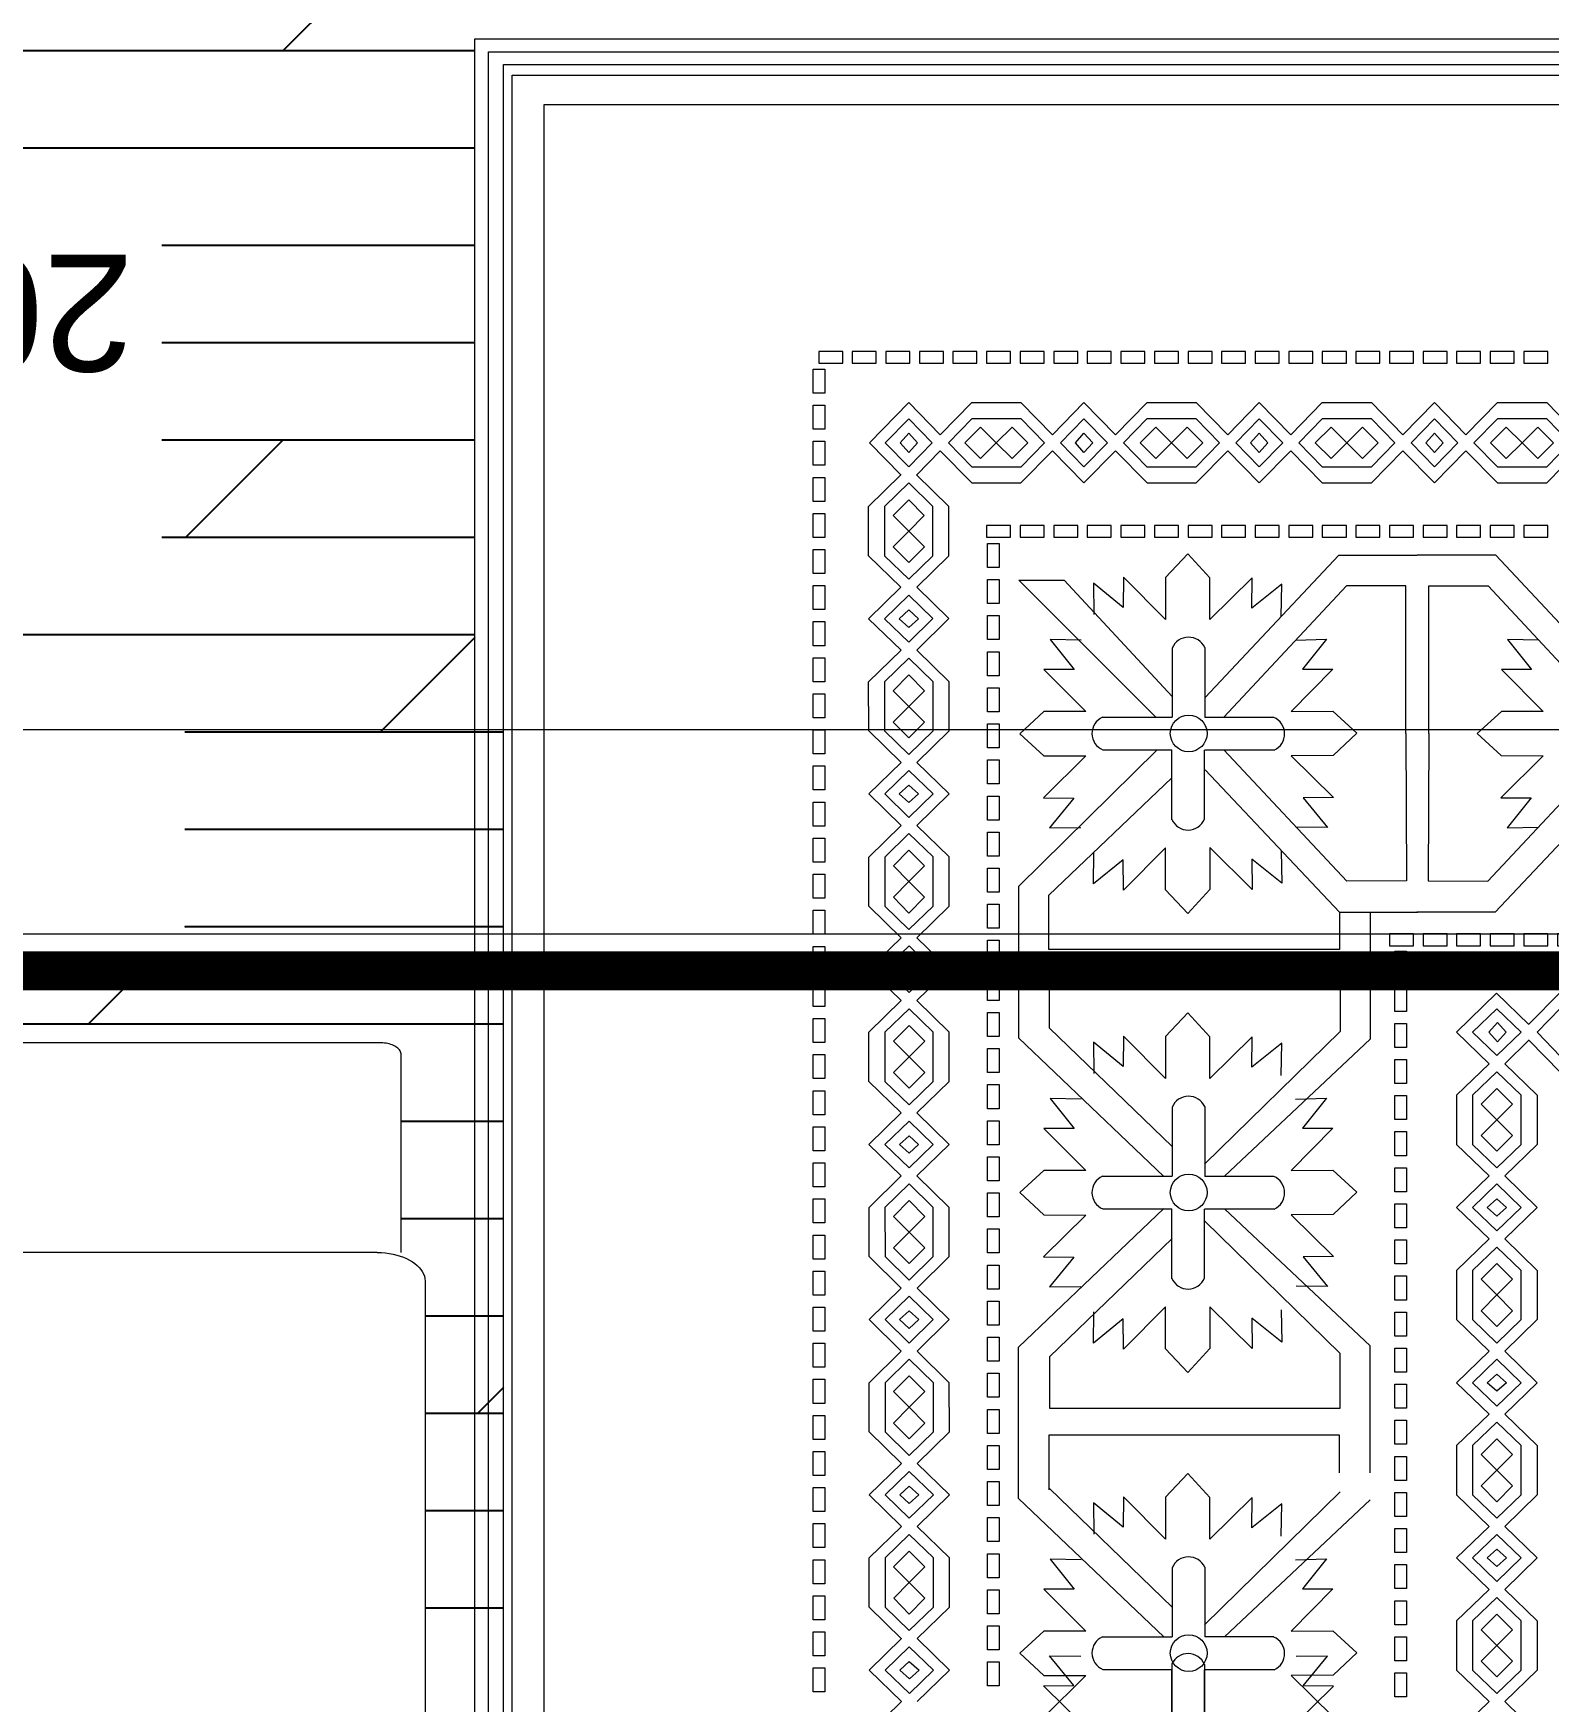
# Model space of a CAD drawing. Header units: inches. Extents: x -813 to 82, y -70 to 268.
# Drawn here: x -140.28 to -101.35, y 73.14 to 115.99 of the extents above; entities that cross this region are included whole.
import ezdxf

# ---------------------------------------------------------------- set-up
doc = ezdxf.new("R2010")
doc.units = ezdxf.units.IN
doc.header["$MEASUREMENT"] = 0
for name, color, linetype, lineweight, true_color in [('Blue', 7, 'Continuous', 0, 0x1081b2), ('Brown', 7, 'Continuous', 0, 0x653e10), ('Cream', 7, 'Continuous', 0, 0xbdbc8f), ('Golden', 7, 'Continuous', 0, 0xefe861), ('Lines', 1, 'Continuous', 5, 0xff0000), ('Orange', 7, 'Continuous', 0, 0xffad5c), ('Sky Blue', 7, 'Continuous', 0, 0x7dc1de)]:
    doc.layers.add(name, color=color, linetype=linetype, lineweight=lineweight, true_color=true_color)
for name, color, linetype, lineweight in [('Furniture', 4, 'Continuous', 0), ('Partition Wall', 6, 'Continuous', 0), ('Text', 30, 'Continuous', 0)]:
    doc.layers.add(name, color=color, linetype=linetype, lineweight=lineweight)
doc.layers.add('Hatch 01_UC', color=7, linetype='Continuous')
doc.layers.add('Rugs', color=201, linetype='Continuous')
doc.layers.add('Section Line', color=8, linetype='Continuous', plot=False)
doc.styles.get("Standard").update_dxf_attribs({"font": 'arial.ttf'})

# ---------------------------------------------------------------- blocks, each defined once
blk = doc.blocks.new('*U186')
at = {"layer": 'Sky Blue'}
blk.add_lwpolyline([(19.5, 4.8), (19.5, -4.8), (0, -4.8), (0, 4.8), (19.5, 4.8)], dxfattribs=at)
blk = doc.blocks.new('*U187')
at = {"layer": 'Golden', "color": 0, "linetype": 'ByBlock', "lineweight": -2, "transparency": 16777216, "rotation": 90}
for p in [(54814450658.27963, 30362875197.20167), (54814450658.27963, 30362875169.94481), (54814450658.27963, 30362875142.68794), (54814450658.27963, 30362875115.43108), (54814450658.27963, 30362875088.17421), (54814450658.27963, 30362875060.91735), (54814450658.27963, 30362875033.66049), (54814450658.27963, 30362875006.40363), (54814450658.27963, 30362874979.14676), (54814450658.27963, 30362874951.8899), (54814450658.27963, 30362874924.63304), (54814450658.27963, 30362874897.37617), (54814450658.27963, 30362874870.11931), (54814450658.27963, 30362874842.86245), (54814450658.27963, 30362874815.60558), (54814450658.27963, 30362874788.34872), (54814450658.27963, 30362874761.09186), (54814450658.27963, 30362874733.835), (54814450658.27963, 30362874706.57813), (54814450658.27963, 30362874679.32127), (54814450658.27963, 30362874652.0644), (54814450658.27963, 30362874624.80754), (54814450658.27963, 30362874597.55068), (54814450658.27963, 30362874570.29382), (54814450658.27963, 30362874543.03695), (54814450658.27963, 30362874515.78009), (54814450658.27963, 30362874488.52323), (54814450658.27963, 30362874461.26636), (54814450658.27963, 30362874434.0095), (54814450658.27963, 30362874406.75264), (54814450658.27963, 30362874379.49577), (54814450658.27963, 30362874352.23891), (54814450658.27963, 30362874324.98205), (54814450658.27963, 30362874297.72519), (54814450658.27963, 30362874270.46832), (54814450658.27963, 30362874243.21146), (54814450658.27963, 30362874215.95459), (54814450658.27963, 30362874188.69773), (54814450658.27963, 30362874161.44087)]:
    blk.add_blockref('*U186', p, dxfattribs=at)
blk = doc.blocks.new('*U156')
at = {"layer": 'Sky Blue'}
blk.add_lwpolyline([(0, 4.8), (0, -4.8), (19.5, -4.8), (19.5, 4.8), (0, 4.8)], dxfattribs=at)
blk = doc.blocks.new('*U157')
at = {"layer": 'Golden', "color": 0, "linetype": 'ByBlock', "lineweight": -2, "transparency": 16777216}
for p in [(54814450667.61327, 30362875207.6689), (54814450696.89957, 30362875207.6689), (54814450726.18586, 30362875207.6689), (54814450755.47215, 30362875207.6689), (54814450784.75845, 30362875207.6689), (54814450814.04474, 30362875207.6689), (54814450843.33103, 30362875207.6689), (54814450872.61732, 30362875207.6689), (54814450901.90362, 30362875207.6689), (54814450931.18991, 30362875207.6689), (54814450960.4762, 30362875207.6689), (54814450989.7625, 30362875207.6689), (54814451019.04879, 30362875207.6689), (54814451048.33508, 30362875207.6689), (54814451077.62138, 30362875207.6689), (54814451106.90767, 30362875207.6689), (54814451136.19396, 30362875207.6689), (54814451165.48026, 30362875207.6689), (54814451194.76655, 30362875207.6689), (54814451224.05284, 30362875207.6689), (54814451253.33913, 30362875207.6689)]:
    blk.add_blockref('*U156', p, dxfattribs=at)
blk = doc.blocks.new('*U173')
at = {"layer": 'Sky Blue'}
blk.add_lwpolyline([(0, 4.8), (0, -4.8), (19.5, -4.8), (19.5, 4.8), (0, 4.8)], dxfattribs=at)
blk = doc.blocks.new('*U174')
at = {"layer": 'Golden', "color": 0, "linetype": 'ByBlock', "lineweight": -2, "transparency": 16777216}
for p in [(54814450336.58733, 30362875538.34099), (54814450365.87362, 30362875538.34099), (54814450395.15991, 30362875538.34099), (54814450424.44621, 30362875538.34099), (54814450453.7325, 30362875538.34099), (54814450483.01879, 30362875538.34099), (54814450512.30508, 30362875538.34099), (54814450541.59138, 30362875538.34099), (54814450570.87767, 30362875538.34099), (54814450600.16396, 30362875538.34099), (54814450629.45026, 30362875538.34099), (54814450658.73655, 30362875538.34099), (54814450688.02284, 30362875538.34099), (54814450717.30914, 30362875538.34099), (54814450746.59543, 30362875538.34099), (54814450775.88172, 30362875538.34099), (54814450805.16801, 30362875538.34099), (54814450834.45431, 30362875538.34099), (54814450863.7406, 30362875538.34099), (54814450893.02689, 30362875538.34099), (54814450922.31319, 30362875538.34099), (54814450951.59948, 30362875538.34099), (54814450980.88577, 30362875538.34099), (54814451010.17207, 30362875538.34099), (54814451039.45836, 30362875538.34099), (54814451068.74465, 30362875538.34099), (54814451098.03094, 30362875538.34099), (54814451127.31724, 30362875538.34099), (54814451156.60353, 30362875538.34099), (54814451185.88982, 30362875538.34099), (54814451215.17612, 30362875538.34099), (54814451244.46241, 30362875538.34099)]:
    blk.add_blockref('*U173', p, dxfattribs=at)
blk = doc.blocks.new('*U175')
at = {"layer": 'Sky Blue'}
blk.add_lwpolyline([(19.5, 4.8), (19.5, -4.8), (0, -4.8), (0, 4.8), (19.5, 4.8)], dxfattribs=at)
blk = doc.blocks.new('*U176')
at = {"layer": 'Golden', "color": 0, "linetype": 'ByBlock', "lineweight": -2, "transparency": 16777216, "rotation": 90}
for p in [(54814450326.7437, 30362875524.28402), (54814450326.7437, 30362875497.02716), (54814450326.7437, 30362875469.7703), (54814450326.7437, 30362875442.51344), (54814450326.7437, 30362875415.25657), (54814450326.7437, 30362875387.99971), (54814450326.7437, 30362875360.74285), (54814450326.7437, 30362875333.48598), (54814450326.7437, 30362875306.22912), (54814450326.7437, 30362875278.97226), (54814450326.7437, 30362875251.71539), (54814450326.7437, 30362875224.45853), (54814450326.7437, 30362875197.20167), (54814450326.7437, 30362875169.94481), (54814450326.7437, 30362875142.68794), (54814450326.7437, 30362875115.43108), (54814450326.7437, 30362875088.17421)]:
    blk.add_blockref('*U175', p, dxfattribs=at)
blk = doc.blocks.new('*U188')
at = {"layer": 'Sky Blue'}
blk.add_lwpolyline([(0, 4.8), (0, -4.8), (19.5, -4.8), (19.5, 4.8), (0, 4.8)], dxfattribs=at)
blk = doc.blocks.new('*U160')
at = {"layer": 'Golden', "color": 0, "linetype": 'ByBlock', "lineweight": -2, "transparency": 16777216}
for p in [(54814450195.05756, 30362875679.85319), (54814450224.34385, 30362875679.85319), (54814450253.63014, 30362875679.85319), (54814450282.91644, 30362875679.85319), (54814450312.20273, 30362875679.85319), (54814450341.48902, 30362875679.85319), (54814450370.77531, 30362875679.85319), (54814450400.06161, 30362875679.85319), (54814450429.3479, 30362875679.85319), (54814450458.63419, 30362875679.85319), (54814450487.92049, 30362875679.85319), (54814450517.20678, 30362875679.85319), (54814450546.49307, 30362875679.85319), (54814450575.77937, 30362875679.85319), (54814450605.06566, 30362875679.85319), (54814450634.35195, 30362875679.85319), (54814450663.63824, 30362875679.85319), (54814450692.92454, 30362875679.85319), (54814450722.21083, 30362875679.85319), (54814450751.49712, 30362875679.85319), (54814450780.78342, 30362875679.85319), (54814450810.06971, 30362875679.85319), (54814450839.356, 30362875679.85319), (54814450868.6423, 30362875679.85319), (54814450897.92859, 30362875679.85319), (54814450927.21488, 30362875679.85319), (54814450956.50117, 30362875679.85319), (54814450985.78747, 30362875679.85319), (54814451015.07376, 30362875679.85319), (54814451044.36005, 30362875679.85319), (54814451073.64635, 30362875679.85319), (54814451102.93264, 30362875679.85319), (54814451132.21893, 30362875679.85319), (54814451161.50523, 30362875679.85319), (54814451190.79152, 30362875679.85319), (54814451220.07781, 30362875679.85319), (54814451249.36411, 30362875679.85319)]:
    blk.add_blockref('*U188', p, dxfattribs=at)
blk = doc.blocks.new('*U161')
at = {"layer": 'Sky Blue'}
blk.add_lwpolyline([(19.5, 4.8), (19.5, -4.8), (0, -4.8), (0, 4.8), (19.5, 4.8)], dxfattribs=at)
blk = doc.blocks.new('*U162')
at = {"layer": 'Golden', "color": 0, "linetype": 'ByBlock', "lineweight": -2, "transparency": 16777216, "rotation": 90}
for p in [(54814450185.48431, 30362875660.56834), (54814450185.48431, 30362875633.31148), (54814450185.48431, 30362875606.05462), (54814450185.48431, 30362875578.79775), (54814450185.48431, 30362875551.54089), (54814450185.48431, 30362875524.28402), (54814450185.48431, 30362875497.02716), (54814450185.48431, 30362875469.7703), (54814450185.48431, 30362875442.51344), (54814450185.48431, 30362875415.25657), (54814450185.48431, 30362875387.99971), (54814450185.48431, 30362875360.74285), (54814450185.48431, 30362875333.48598), (54814450185.48431, 30362875306.22912), (54814450185.48431, 30362875278.97226), (54814450185.48431, 30362875251.71539), (54814450185.48431, 30362875224.45853), (54814450185.48431, 30362875197.20167), (54814450185.48431, 30362875169.94481), (54814450185.48431, 30362875142.68794), (54814450185.48431, 30362875115.43108), (54814450185.48431, 30362875088.17421)]:
    blk.add_blockref('*U161', p, dxfattribs=at)
blk = doc.blocks.new('Carpet 3')
at = {"layer": 'Blue'}
for points in [[(26.1, 3090.8), (26.1, 3034.7)], [(52.7, 3091.1), (52.7, 3034.5)], [(400, 3090.8), (400, 3034.7)], [(426.5, 3091.1), (426.5, 3034.5)], [(772.6, 3090.8), (772.6, 3034.7)], [(799.1, 3091.1), (799.1, 3034.5)], [(-30.6, 3034.7), (26.1, 3034.7)], [(30.6, 3034.7), (-26.1, 3034.7)], [(108.8, 3034.5), (52.7, 3034.5)], [(343.3, 3034.7), (400, 3034.7)], [(482.6, 3034.5), (426.5, 3034.5)], [(715.9, 3034.7), (772.6, 3034.7)], [(855.2, 3034.5), (799.1, 3034.5)], [(-30.2, 3008.1), (25.9, 3008.1)], [(30.2, 3008.1), (-25.9, 3008.1)], [(25.9, 2951.5), (25.9, 3008.1)], [(52.5, 2951.8), (52.5, 3007.9)], [(109.1, 3007.9), (52.5, 3007.9)], [(343.7, 3008.1), (399.8, 3008.1)], [(399.8, 2951.5), (399.8, 3008.1)], [(426.3, 2951.8), (426.3, 3007.9)], [(483, 3007.9), (426.3, 3007.9)], [(716.2, 3008.1), (772.3, 3008.1)], [(772.3, 2951.5), (772.3, 3008.1)], [(798.9, 2951.8), (798.9, 3007.9)], [(855.6, 3007.9), (798.9, 3007.9)]]:
    blk.add_lwpolyline(points, dxfattribs=at)
for centre, start, end in [((39.5, 3085), 24.7141, 156.7416), ((413.3, 3085), 24.7141, 156.7416), ((785.9, 3085), 24.7141, 156.7416), ((24.5, 3021.5), 293.2584, 65.2859), ((103, 3021.1), 294.7141, 66.7416), ((349.4, 3021.5), 114.7141, 246.7416), ((476.9, 3021.1), 294.7141, 66.7416), ((722, 3021.5), 114.7141, 246.7416), ((849.5, 3021.1), 294.7141, 66.7416), ((39.1, 2957.6), 204.7141, 336.7416), ((413, 2957.6), 204.7141, 336.7416), ((785.6, 2957.6), 204.7141, 336.7416)]:
    blk.add_arc(centre, 14.5, start, end, dxfattribs=at)
at = {"layer": 'Brown'}
for p, q in [((-1339.7, 3589.3), (1339.1, 3589.3)), ((1339.1, 3589.3), (1339.1, 11.8)), ((-1330.3, 3577.2), (1328.8, 3577.2)), ((1328.8, 3577.2), (1328.8, 21.3)), ((-1319.8, 3570.2), (1320.2, 3570.2)), ((1320.2, 3570.2), (1320.2, 30.4)), ((-1293, 3544.2), (1296.4, 3544.2)), ((1296.4, 3544.2), (1296.4, 54.2))]:
    blk.add_line(p, q, dxfattribs=at)
for points in [[(18.5, 3247.7), (25.6, 3255.6), (32.6, 3247.8), (25.6, 3239.9)], [(83.9, 3235.1), (96.7, 3247.8), (109.4, 3235.1), (122.2, 3247.8), (109.4, 3260.5), (96.7, 3247.8), (83.9, 3260.4), (71.1, 3247.8)], [(160.8, 3247.8), (167.8, 3255.6), (174.9, 3247.8), (167.8, 3240)], [(226.1, 3235.2), (238.9, 3247.9), (251.7, 3235.2), (264.4, 3247.9), (251.7, 3260.5), (238.9, 3247.9), (226.1, 3260.5), (213.4, 3247.8)], [(303, 3247.9), (310.1, 3255.7), (317.1, 3247.9), (310.1, 3240.1)], [(368.4, 3235.3), (381.1, 3247.9), (393.9, 3235.3), (406.7, 3247.9), (393.9, 3260.6), (381.1, 3247.9), (368.4, 3260.6), (355.6, 3247.9)], [(445.3, 3248), (452.3, 3255.8), (459.4, 3248), (452.3, 3240.2)], [(510.6, 3235.3), (523.4, 3248), (536.2, 3235.3), (548.9, 3248), (536.1, 3260.7), (523.4, 3248), (510.6, 3260.7), (497.9, 3248)], [(587.5, 3248), (594.6, 3255.8), (601.6, 3248), (594.6, 3240.2)], [(652.9, 3235.4), (665.6, 3248.1), (678.4, 3235.4), (691.2, 3248.1), (678.4, 3260.7), (665.6, 3248.1), (652.9, 3260.7), (640.1, 3248.1)], [(729.8, 3248.1), (736.8, 3255.9), (743.8, 3248.1), (736.8, 3240.3)], [(795.1, 3235.5), (807.9, 3248.1), (820.6, 3235.5), (833.4, 3248.2), (820.6, 3260.8), (807.9, 3248.1), (795.1, 3260.8), (782.3, 3248.1)], [(872, 3248.2), (879, 3256), (886.1, 3248.2), (879, 3240.4)], [(937.4, 3235.5), (950.1, 3248.2), (962.9, 3235.6), (975.6, 3248.2), (962.9, 3260.9), (950.1, 3248.2), (937.3, 3260.9), (924.6, 3248.2)], [(1021.8, 3255.3), (1029.6, 3248.2), (1021.8, 3241.2), (1014, 3248.2)], [(1009.1, 3189.9), (1021.8, 3177.2), (1009.1, 3164.4), (1021.8, 3151.6), (1034.4, 3164.4), (1021.8, 3177.2), (1034.4, 3189.9), (1021.8, 3202.7)], [(1021.8, 3113), (1029.6, 3106), (1021.8, 3098.9), (1014, 3106)], [(1009.1, 3047.7), (1021.8, 3034.9), (1009.1, 3022.2), (1021.8, 3009.4), (1034.4, 3022.2), (1021.8, 3034.9), (1034.4, 3047.7), (1021.8, 3060.4)], [(1021.8, 2970.8), (1029.6, 2963.7), (1021.8, 2956.7), (1014, 2963.7)], [(1009.1, 2905.4), (1021.8, 2892.7), (1009.1, 2879.9), (1021.8, 2867.2), (1034.4, 2879.9), (1021.8, 2892.7), (1034.4, 2905.4), (1021.8, 2918.2)], [(1021.8, 2828.6), (1029.6, 2821.5), (1021.8, 2814.5), (1014, 2821.5)], [(58.4, 2783.5), (45.6, 2770.9), (32.8, 2783.5), (20.1, 2770.9), (32.8, 2758.2), (45.6, 2770.9), (58.4, 2758.2), (71.1, 2770.9)], [(123.7, 2770.9), (116.7, 2763), (109.6, 2770.9), (116.7, 2778.7)], [(200.6, 2783.5), (187.8, 2770.9), (175.1, 2783.5), (162.3, 2770.9), (175.1, 2758.2), (187.8, 2770.9), (200.6, 2758.2), (213.4, 2770.9)], [(265.9, 2770.9), (258.9, 2763), (251.9, 2770.9), (258.9, 2778.7)], [(342.8, 2783.5), (330.1, 2770.9), (317.3, 2783.5), (304.6, 2770.9), (317.3, 2758.2), (330.1, 2770.9), (342.8, 2758.2), (355.6, 2770.9)], [(408.2, 2770.9), (401.1, 2763), (394.1, 2770.9), (401.1, 2778.7)], [(485.1, 2783.5), (472.3, 2770.9), (459.6, 2783.5), (446.8, 2770.9), (459.6, 2758.2), (472.3, 2770.9), (485.1, 2758.2), (497.8, 2770.9)], [(543.4, 2777.4), (551.2, 2770.3), (543.4, 2763.3), (535.6, 2770.3)], [(1009.1, 2763.2), (1021.8, 2750.4), (1009.1, 2737.7), (1021.8, 2724.9), (1034.4, 2737.7), (1021.8, 2750.4), (1034.4, 2763.2), (1021.8, 2776)]]:
    blk.add_lwpolyline(points, close=True, dxfattribs=at)
at = {"layer": 'Cream'}
for points in [[(25.6, 3228.1), (44.6, 3247.8), (25.6, 3267.4), (6.6, 3247.7)], [(76.7, 3228.1), (116.7, 3228.2), (135.7, 3247.8), (116.7, 3267.4), (76.7, 3267.4), (57.7, 3247.8)], [(167.8, 3228.2), (186.9, 3247.8), (167.8, 3267.4), (148.8, 3247.8)], [(219, 3228.2), (258.9, 3228.2), (278, 3247.9), (258.9, 3267.5), (218.9, 3267.5), (199.9, 3247.8)], [(310.1, 3228.3), (329.1, 3247.9), (310.1, 3267.5), (291, 3247.9)], [(361.2, 3228.3), (401.2, 3228.3), (420.2, 3247.9), (401.2, 3267.6), (361.2, 3267.5), (342.2, 3247.9)], [(452.3, 3228.3), (471.3, 3248), (452.3, 3267.6), (433.3, 3248)], [(503.5, 3228.4), (543.4, 3228.4), (562.4, 3248), (543.4, 3267.6), (503.4, 3267.6), (484.4, 3248)], [(594.6, 3228.4), (613.6, 3248), (594.5, 3267.7), (575.5, 3248)], [(645.7, 3228.4), (685.7, 3228.5), (704.7, 3248.1), (685.6, 3267.7), (645.7, 3267.7), (626.7, 3248.1)], [(736.8, 3228.5), (755.8, 3248.1), (736.8, 3267.7), (717.8, 3248.1)], [(787.9, 3228.5), (827.9, 3228.5), (846.9, 3248.2), (827.9, 3267.8), (787.9, 3267.8), (768.9, 3248.1)], [(879.1, 3228.6), (898.1, 3248.2), (879, 3267.8), (860, 3248.2)], [(930.2, 3228.6), (970.1, 3228.6), (989.2, 3248.2), (970.1, 3267.9), (930.2, 3267.8), (911.1, 3248.2)], [(1002.2, 3248.2), (1021.8, 3229.2), (1041.4, 3248.2), (1021.8, 3267.3)], [(1002.2, 3197.1), (1002.2, 3157.1), (1021.8, 3138.1), (1041.4, 3157.1), (1041.4, 3197.1), (1021.8, 3216.1)], [(1002.2, 3106), (1021.8, 3087), (1041.4, 3106), (1021.8, 3125)], [(1002.2, 3054.9), (1002.2, 3014.9), (1021.8, 2995.9), (1041.4, 3014.9), (1041.4, 3054.9), (1021.8, 3073.9)], [(1002.2, 2963.7), (1021.8, 2944.7), (1041.4, 2963.7), (1021.8, 2982.8)], [(1002.2, 2912.6), (1002.2, 2872.7), (1021.8, 2853.6), (1041.4, 2872.7), (1041.4, 2912.6), (1021.8, 2931.7)], [(1002.2, 2821.5), (1021.8, 2802.5), (1041.4, 2821.5), (1021.8, 2840.5)], [(65.5, 2790.5), (25.6, 2790.5), (6.5, 2770.9), (25.6, 2751.2), (65.5, 2751.2), (84.6, 2770.9)], [(116.7, 2790.5), (97.6, 2770.9), (116.7, 2751.2), (135.7, 2770.9)], [(207.8, 2790.5), (167.8, 2790.5), (148.8, 2770.9), (167.8, 2751.2), (207.8, 2751.2), (226.8, 2770.9)], [(258.9, 2790.5), (239.9, 2770.9), (258.9, 2751.2), (277.9, 2770.9)], [(350, 2790.5), (310.1, 2790.5), (291, 2770.9), (310.1, 2751.2), (350, 2751.2), (369, 2770.9)], [(401.1, 2790.5), (382.1, 2770.9), (401.1, 2751.2), (420.2, 2770.9)], [(492.3, 2790.5), (452.3, 2790.5), (433.3, 2770.9), (452.3, 2751.2), (492.3, 2751.2), (511.3, 2770.9)], [(543.4, 2790.5), (524.4, 2770.9), (543.4, 2751.2), (562.4, 2770.9)], [(1002.2, 2770.4), (1002.2, 2730.4), (1021.8, 2711.4), (1041.4, 2730.4), (1041.4, 2770.4), (1021.8, 2789.4)], [(523.8, 2719.2), (523.8, 2679.2), (543.4, 2660.2), (563, 2679.2), (563, 2719.2), (543.4, 2738.2)]]:
    blk.add_lwpolyline(points, close=True, dxfattribs=at)
for centre in [(39.4, 3021), (413.3, 3021), (785.9, 3021)]:
    blk.add_circle(centre, 14.9, dxfattribs=at)
at = {"layer": 'Golden'}
for p, q in [((-1349.8, 3600.4), (1349.8, 3600.4)), ((1349.8, 3600.4), (1349.8, 0))]:
    blk.add_line(p, q, dxfattribs=at)
at = {"layer": 'Lines'}
for points in [[(0, 3254.1), (-25.6, 3280.4), (-51.2, 3254.1)], [(0, 3254.1), (25.6, 3280.4), (51.2, 3254.1)], [(51.1, 3254.1), (76.7, 3280.4), (116.6, 3280.4)], [(116.6, 3280.4), (142.2, 3254.2)], [(142.2, 3254.2), (167.8, 3280.4), (193.4, 3254.2)], [(193.4, 3254.2), (219, 3280.5), (258.9, 3280.5)], [(258.9, 3280.5), (284.5, 3254.3)], [(284.5, 3254.3), (310.1, 3280.5), (335.7, 3254.3)], [(335.6, 3254.3), (361.2, 3280.5), (401.1, 3280.5)], [(401.1, 3280.5), (426.7, 3254.3)], [(426.7, 3254.3), (452.3, 3280.6), (477.9, 3254.4)], [(477.9, 3254.4), (503.4, 3280.6), (543.4, 3280.6)], [(543.4, 3280.6), (569, 3254.4)], [(569, 3254.4), (594.5, 3280.6), (620.1, 3254.4)], [(620.1, 3254.4), (645.7, 3280.7), (685.6, 3280.7)], [(685.6, 3280.7), (711.2, 3254.5)], [(711.2, 3254.5), (736.8, 3280.7), (762.4, 3254.5)], [(762.4, 3254.5), (787.9, 3280.7), (827.9, 3280.8)], [(827.9, 3280.8), (853.5, 3254.5)], [(853.5, 3254.5), (879, 3280.8), (904.6, 3254.6)], [(904.6, 3254.6), (930.2, 3280.8), (970.1, 3280.8)], [(970.1, 3280.8), (995.7, 3254.6)], [(1021.8, 3280.1), (995.6, 3254.5)], [(1021.8, 3280.1), (1054.4, 3248.2), (1028.2, 3222.7)], [(0, 3241.4), (25.6, 3215.1), (51.2, 3241.4)], [(51.2, 3241.4), (76.8, 3215.2), (116.7, 3215.2)], [(116.7, 3215.2), (142.2, 3241.4)], [(142.2, 3241.4), (167.8, 3215.2), (193.4, 3241.5)], [(193.4, 3241.5), (219, 3215.2), (258.9, 3215.3)], [(258.9, 3215.3), (284.5, 3241.5)], [(284.5, 3241.5), (310.1, 3215.3), (335.7, 3241.5)], [(335.6, 3241.5), (361.2, 3215.3), (401.2, 3215.3)], [(401.2, 3215.3), (426.7, 3241.6)], [(426.7, 3241.6), (452.3, 3215.4), (477.9, 3241.6)], [(477.9, 3241.6), (503.5, 3215.4), (543.4, 3215.4)], [(543.4, 3215.4), (569, 3241.6)], [(569, 3241.6), (594.6, 3215.4), (620.1, 3241.7)], [(620.1, 3241.7), (645.7, 3215.5), (685.7, 3215.5)], [(685.7, 3215.5), (711.2, 3241.7)], [(711.2, 3241.7), (736.8, 3215.5), (762.4, 3241.7)], [(762.4, 3241.7), (788, 3215.5), (827.9, 3215.5)], [(827.9, 3215.5), (853.5, 3241.8)], [(853.5, 3241.8), (879.1, 3215.6), (904.6, 3241.8)], [(904.6, 3241.8), (930.2, 3215.6), (970.1, 3215.6)], [(970.1, 3215.6), (995.7, 3241.9)], [(989.2, 3248.2), (989.2, 3248.2)], [(995.6, 3241.9), (1015.4, 3222.7)], [(1015.4, 3222.7), (989.2, 3197.1), (989.2, 3157.2)], [(1028.2, 3222.7), (1054.4, 3197.1), (1054.4, 3157.2)], [(-115, 3108.2), (-115.6, 3133.5), (-91.4, 3114), (-91.4, 3138.5), (-57.2, 3104.5), (-57.2, 3138.5), (-39.3, 3158), (-21.3, 3138.6), (-21.1, 3104.6), (12.9, 3138.8), (13, 3114.2), (37.2, 3133.9), (36.8, 3108.5)], [(115, 3108.2), (115.6, 3133.5), (91.4, 3114), (91.4, 3138.5), (57.2, 3104.5), (57.2, 3138.5), (39.3, 3158), (21.3, 3138.6), (21.1, 3104.6), (-12.9, 3138.8), (-13, 3114.2), (-37.2, 3133.9), (-36.8, 3108.5)], [(488.9, 3108.2), (489.5, 3133.5), (465.2, 3114), (465.2, 3138.5), (431, 3104.5), (431, 3138.5), (413.2, 3158), (395.2, 3138.6), (395, 3104.6), (361, 3138.8), (360.8, 3114.2), (336.7, 3133.9), (337.1, 3108.5)], [(861.5, 3108.2), (862.1, 3133.5), (837.8, 3114), (837.8, 3138.5), (803.6, 3104.5), (803.6, 3138.5), (785.7, 3158), (767.8, 3138.6), (767.6, 3104.6), (733.6, 3138.8), (733.4, 3114.2), (709.3, 3133.9), (709.6, 3108.5)], [(989.2, 3157.2), (1015.4, 3131.6)], [(1054.4, 3157.2), (1028.2, 3131.6)], [(1015.4, 3131.6), (989.2, 3106), (1015.4, 3080.4)], [(1028.2, 3131.6), (1054.4, 3106), (1028.2, 3080.4)], [(134.4, 2946), (160.6, 2945.4), (141.1, 2969.7), (165.7, 2969.6), (131.8, 3003.9), (165.8, 3003.8), (185.3, 3021.7), (166, 3039.7), (132, 3039.9), (166.2, 3073.9), (141.6, 3074.1), (161.3, 3098.2), (136, 3097.9)], [(318.1, 2946), (291.8, 2945.4), (311.3, 2969.7), (286.7, 2969.6), (320.6, 3003.9), (286.6, 3003.8), (267.1, 3021.7), (286.5, 3039.7), (320.4, 3039.9), (286.2, 3073.9), (310.8, 3074.1), (291.1, 3098.2), (316.4, 3097.9)], [(508.2, 2946), (534.5, 2945.4), (515, 2969.7), (539.6, 2969.6), (505.7, 3003.9), (539.7, 3003.8), (559.2, 3021.7), (539.8, 3039.7), (505.9, 3039.9), (540.1, 3073.9), (515.5, 3074.1), (535.2, 3098.2), (509.9, 3097.9)], [(690.6, 2946), (664.4, 2945.4), (683.9, 2969.7), (659.3, 2969.6), (693.2, 3003.9), (659.2, 3003.8), (639.7, 3021.7), (659, 3039.7), (693, 3039.9), (658.8, 3073.9), (683.4, 3074.1), (663.7, 3098.2), (689, 3097.9)], [(880.8, 2946), (907.1, 2945.4), (887.6, 2969.7), (912.2, 2969.6), (878.3, 3003.9), (912.3, 3003.8), (931.8, 3021.7), (912.4, 3039.7), (878.4, 3039.9), (912.7, 3073.9), (888.1, 3074.1), (907.8, 3098.2), (882.5, 3097.9)], [(1015.4, 3080.4), (989.2, 3054.8), (989.2, 3014.9)], [(1028.2, 3080.4), (1054.4, 3054.8), (1054.4, 3014.9)], [(989.2, 3014.9), (1015.4, 2989.3)], [(1054.4, 3014.9), (1028.2, 2989.3)], [(1015.4, 2989.3), (989.2, 2963.7), (1015.4, 2938.2)], [(1028.2, 2989.3), (1054.4, 2963.7), (1028.2, 2938.2)], [(-115.2, 2934.4), (-115.9, 2909.1), (-91.6, 2928.6), (-91.6, 2904), (-57.3, 2937.9), (-57.4, 2903.9), (-39.6, 2884.4), (-21.6, 2903.8), (-21.3, 2937.7), (12.6, 2903.5), (12.8, 2928.1), (36.9, 2908.4), (36.6, 2933.7)], [(115.2, 2934.4), (115.9, 2909.1), (91.6, 2928.6), (91.6, 2904), (57.3, 2937.9), (57.4, 2903.9), (39.6, 2884.4), (21.6, 2903.8), (21.3, 2937.7), (-12.6, 2903.5), (-12.8, 2928.1), (-36.9, 2908.4), (-36.6, 2933.7)], [(489.1, 2934.4), (489.8, 2909.1), (465.5, 2928.6), (465.5, 2904), (431.2, 2937.9), (431.3, 2903.9), (413.5, 2884.4), (395.5, 2903.8), (395.2, 2937.7), (361.2, 2903.5), (361.1, 2928.1), (337, 2908.4), (337.3, 2933.7)], [(861.7, 2934.4), (862.3, 2909.1), (838, 2928.6), (838.1, 2904), (803.8, 2937.9), (803.9, 2903.9), (786.1, 2884.4), (768, 2903.8), (767.8, 2937.7), (733.8, 2903.5), (733.7, 2928.1), (709.5, 2908.4), (709.8, 2933.7)], [(1015.4, 2938.2), (989.2, 2912.6), (989.2, 2872.7)], [(1028.2, 2938.2), (1054.4, 2912.6), (1054.4, 2872.7)], [(989.2, 2872.7), (1015.4, 2847.1)], [(1054.4, 2872.7), (1028.2, 2847.1)], [(1015.4, 2847.1), (989.2, 2821.5), (1015.4, 2795.9)], [(1028.2, 2847.1), (1054.4, 2821.5), (1028.2, 2795.9)], [(-25.6, 2803.5), (0, 2777.2)], [(25.6, 2803.5), (0, 2777.2)], [(91.1, 2777.2), (65.5, 2803.5), (25.6, 2803.5)], [(142.2, 2777.2), (116.7, 2803.5), (91.1, 2777.2)], [(167.8, 2803.5), (142.2, 2777.2)], [(233.3, 2777.2), (207.8, 2803.5), (167.8, 2803.5)], [(284.5, 2777.2), (258.9, 2803.5), (233.3, 2777.2)], [(310.1, 2803.5), (284.5, 2777.2)], [(375.6, 2777.2), (350, 2803.5), (310.1, 2803.5)], [(426.7, 2777.2), (401.1, 2803.5), (375.6, 2777.2)], [(452.3, 2803.5), (426.7, 2777.2)], [(517.8, 2777.2), (492.2, 2803.5), (452.3, 2803.5)], [(575, 2771.1), (543.4, 2803.5), (517.8, 2777.2)], [(1015.4, 2795.9), (989.2, 2770.4), (989.2, 2730.4)], [(1028.2, 2795.9), (1054.4, 2770.4), (1054.4, 2730.4)], [(861.6, 2736.9), (862.2, 2762.2), (837.9, 2742.6), (837.9, 2767.2), (803.7, 2733.2), (803.7, 2767.2), (785.9, 2786.7), (767.9, 2767.3), (767.7, 2733.3), (733.7, 2767.5), (733.6, 2742.9), (709.4, 2762.6), (709.8, 2737.2)], [(-25.6, 2738.2), (0, 2764.5)], [(25.6, 2738.2), (0, 2764.5)], [(91.1, 2764.5), (65.5, 2738.2), (25.6, 2738.2)], [(142.2, 2764.5), (116.7, 2738.2), (91.1, 2764.5)], [(167.8, 2738.2), (142.2, 2764.5)], [(233.3, 2764.5), (207.8, 2738.2), (167.8, 2738.2)], [(284.5, 2764.5), (258.9, 2738.2), (233.3, 2764.5)], [(310.1, 2738.2), (284.5, 2764.5)], [(375.6, 2764.5), (350, 2738.2), (310.1, 2738.2)], [(426.7, 2764.5), (401.1, 2738.2), (375.6, 2764.5)], [(452.3, 2738.2), (426.7, 2764.5)], [(517.8, 2764.5), (492.2, 2738.2), (452.3, 2738.2)], [(537.1, 2744.7), (517.8, 2764.5)], [(575, 2771.1), (549.6, 2744.8)], [(537, 2744.8), (510.8, 2719.2), (510.8, 2679.3)], [(543.4, 2738.2), (543.4, 2738.2)], [(549.8, 2744.8), (576, 2719.2), (576, 2679.3)], [(989.2, 2730.4), (1015.4, 2704.8)], [(1054.4, 2730.4), (1028.2, 2704.8)]]:
    blk.add_lwpolyline(points, dxfattribs=at)
at = {"layer": 'Orange'}
for p, q in [((164.9, 3159.2), (52.5, 3041.3)), ((164.9, 3159.2), (287.8, 3159.2)), ((287.8, 3159.2), (400.2, 3041.3)), ((538.8, 3159.2), (426.3, 3041.3)), ((661.6, 3159.2), (538.8, 3159.2)), ((772.6, 3046.7), (661.6, 3159.2)), ((799.1, 3047.8), (910.3, 3159)), ((910.3, 3159), (910.3, 3122.2)), ((76.8, 3034.5), (172.9, 3133.9)), ((216.2, 3134.4), (172, 3134.4)), ((216.2, 2898.7), (216.2, 3134.4)), ((279.8, 3133.9), (238.3, 3133.9)), ((238.3, 3133.9), (238.3, 2898.1)), ((375.8, 3034.5), (279.8, 3133.9)), ((450.7, 3034.5), (546.7, 3133.9)), ((546.7, 3133.9), (588.2, 3133.9)), ((588.2, 3133.9), (588.2, 2898.1)), ((610.4, 2898.7), (610.4, 3134.4)), ((610.4, 3134.4), (654.5, 3134.4)), ((654.5, 3134.4), (750, 3034.7)), ((910.3, 3122.2), (815.9, 3034.5)), ((170.2, 2898.1), (62.3, 3008.1)), ((282.5, 2898.1), (390.3, 3008.1)), ((544, 2898.1), (436.2, 3008.1)), ((163.9, 2873.8), (52.7, 2991.9)), ((288.8, 2873.8), (400, 2991.9)), ((537.7, 2873.8), (426.5, 2991.9)), ((185.8, 2898.7), (216.2, 2898.7)), ((238.3, 2898.1), (282.5, 2898.1)), ((588.2, 2898.1), (544, 2898.1)), ((640.8, 2898.7), (610.4, 2898.7)), ((185.8, 2873.8), (288.8, 2873.8)), ((640.8, 2873.8), (537.7, 2873.8))]:
    blk.add_line(p, q, dxfattribs=at)
for points in [[(640.8, 2898.7), (756.4, 3007.7)], [(930.7, 2899.2), (815.2, 3007.5)], [(666, 2892.5), (772.5, 2992.6)], [(905.6, 2892.9), (799, 2992.4)], [(640.8, 2898.7), (640.8, 2835)], [(930.7, 2899.2), (930.7, 2835.4)], [(785.9, 2844.7), (666.2, 2844.3), (666, 2892.5)], [(785.9, 2844.7), (905.6, 2844.7), (905.6, 2892.9)], [(640.8, 2772.1), (640.8, 2835.9)], [(930.7, 2771.6), (930.7, 2835.4)], [(785.9, 2826.1), (666.2, 2826.5), (666, 2778.3)], [(785.9, 2826.1), (905.6, 2826.1), (905.6, 2777.9)], [(666, 2778.3), (772.5, 2678.3)], [(905.6, 2777.9), (799, 2678.5)], [(640.8, 2772.1), (756.4, 2663.2)], [(930.7, 2771.6), (815.2, 2663.4)]]:
    blk.add_lwpolyline(points, dxfattribs=at)
at = {"layer": 'Golden', "xscale": -1}
for name in ['*U160', '*U162', '*U174', '*U176', '*U187', '*U157']:
    blk.add_blockref(name, (54814451276.7, -30362872358.7), dxfattribs=at)

msp = doc.modelspace()

# ---------------------------------------------------------------- linework, layer by layer
at = {"layer": 'Furniture', "lineweight": 5}
for points in [[(-131.34321, 90.05876), (-177.61908, 90.05876)], [(-130.82949, 89.75202), (-130.83139, 89.77838), (-130.83697, 89.80414), (-130.84608, 89.8292), (-130.85857, 89.85346), (-130.87427, 89.87685), (-130.89302, 89.89925), (-130.91467, 89.92059), (-130.93907, 89.94076), (-130.96604, 89.95967), (-130.99544, 89.97723), (-131.02711, 89.99333), (-131.06089, 90.0079), (-131.09663, 90.02082), (-131.13415, 90.03202), (-131.17332, 90.04139), (-131.21396, 90.04886), (-131.25594, 90.05429), (-131.29907, 90.05763), (-131.34321, 90.05876)], [(-130.82949, 84.67343), (-130.82949, 89.75202)], [(-131.44289, 84.67343), (-141.37101, 84.67343)], [(-131.44289, 84.67343), (-131.33743, 84.67072), (-131.2344, 84.66276), (-131.13414, 84.64978), (-131.03706, 84.632), (-130.94351, 84.60962), (-130.85389, 84.58289), (-130.76855, 84.55203), (-130.68788, 84.51725), (-130.61226, 84.47879), (-130.54206, 84.43688), (-130.47765, 84.39173), (-130.41942, 84.34356), (-130.36772, 84.29261), (-130.32295, 84.2391), (-130.28549, 84.18326), (-130.25569, 84.12528), (-130.23393, 84.06543), (-130.22061, 84.0039), (-130.21609, 83.94094)], [(-130.21609, 83.94094), (-130.21609, 53.37016)]]:
    msp.add_lwpolyline(points, dxfattribs=at)
at = {"layer": 'Hatch 01_UC', "color": 44, "linetype": 'Continuous', "transparency": 33554636}
for p, q in [((-131.37002, 118.04026), (-133.87002, 115.54026)), ((-128.93566, 115.54026), (-178.87002, 115.54026)), ((-128.93566, 113.04026), (-178.87002, 113.04026)), ((-128.93566, 110.54026), (-136.98069, 110.54026)), ((-128.93566, 108.04026), (-136.98069, 108.04026)), ((-128.93566, 105.54026), (-136.98069, 105.54026)), ((-133.87002, 105.54026), (-136.37002, 103.04026)), ((-128.93566, 103.04026), (-136.98069, 103.04026)), ((-128.93566, 100.54026), (-178.87002, 100.54026)), ((-128.93566, 100.47461), (-131.30752, 98.10276)), ((-128.19958, 98.04026), (-136.3832, 98.04026)), ((-131.30752, 98.10276), (-131.37002, 98.04026)), ((-128.19958, 95.54026), (-136.3832, 95.54026)), ((-128.19958, 93.04026), (-136.3832, 93.04026)), ((-136.37002, 93.04026), (-136.3832, 93.02708)), ((-137.08739, 92.32289), (-138.87002, 90.54026)), ((-128.19958, 90.54026), (-175.50959, 90.54026)), ((-128.19958, 88.04026), (-130.82949, 88.04026)), ((-128.19958, 85.54026), (-130.82949, 85.54026)), ((-128.19958, 83.04026), (-130.21609, 83.04026)), ((-128.19958, 81.2107), (-128.87002, 80.54026)), ((-128.19958, 80.54026), (-130.21609, 80.54026)), ((-128.19958, 78.04026), (-130.21609, 78.04026)), ((-128.19958, 75.54026), (-130.21609, 75.54026))]:
    msp.add_line(p, q, dxfattribs=at)
at = {"layer": 'Partition Wall', "lineweight": 5}
for p, q in [((18.50498, 98.10276), (-171.24502, 98.10276)), ((18.50498, 92.85276), (-171.24502, 92.85276))]:
    msp.add_line(p, q, dxfattribs=at)
at = {"layer": 'Section Line', "lineweight": 5, "ltscale": 5, "const_width": 1}
msp.add_lwpolyline([(-178.87002, 91.91049), (26.12998, 91.91049)], dxfattribs=at)

# ---------------------------------------------------------------- block references
at = {"layer": 'Rugs', "xscale": 0.0316440577133752, "yscale": 0.0316440577133752, "zscale": 0.0316440577133752, "rotation": 89.99999999999999}
msp.add_blockref('Carpet 3', (-15.00294, 73.13821), dxfattribs=at)

# ---------------------------------------------------------------- texts
at = {"layer": 'Text', "lineweight": 5, "insert": (-122.3688, 102.30639), "char_height": 3, "attachment_point": 1, "rotation": 180}
msp.add_mtext_dynamic_manual_height_columns("\\pxqc;Living Room 1^J205'' x 147.4375''", width=62.747649, gutter_width=1, heights=[0], dxfattribs=at)

doc.saveas('drawing.dxf')
